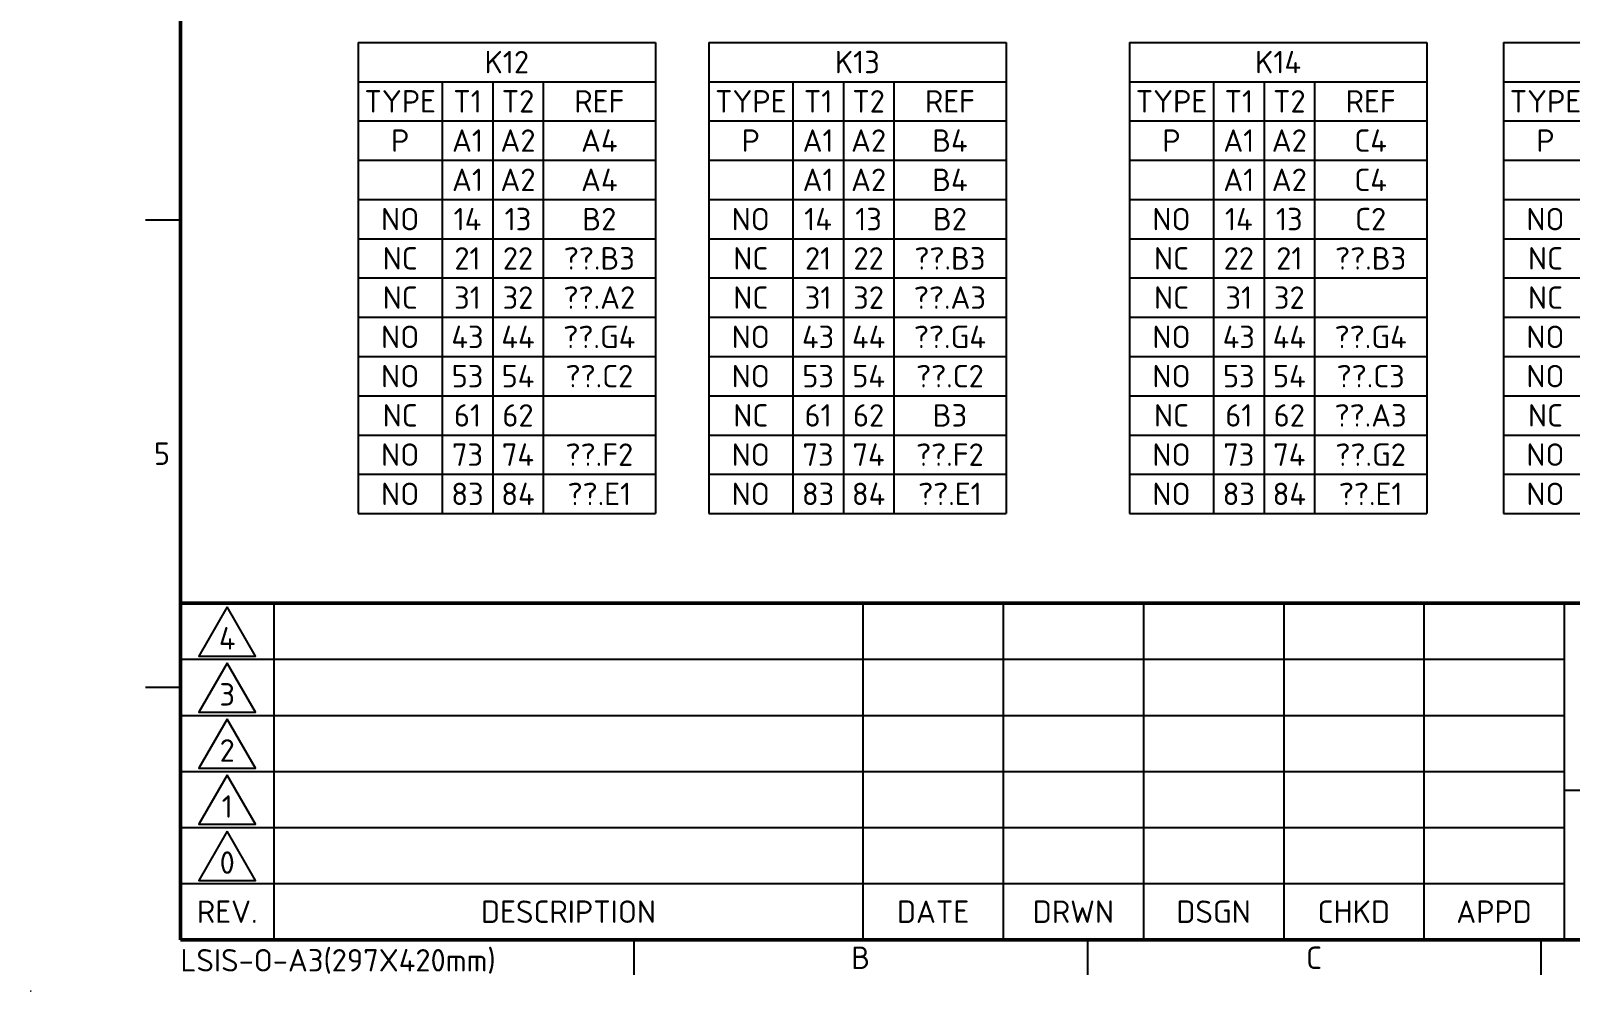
# Model space of a CAD drawing. Header units: millimetres. Extents: x 0 to 556, y 1 to 306.
# Drawn here: x 0 to 164.6, y 1 to 103.8 of the extents above; entities that cross this region are included whole.
import ezdxf
from ezdxf.enums import TextEntityAlignment as Align

# ---------------------------------------------------------------- set-up
doc = ezdxf.new("R2010")
doc.units = ezdxf.units.MM
for name, color, linetype in [('Sheet Line', 3, 'Continuous'), ('Sheet Text', 2, 'Continuous'), ('XREF', 7, 'Continuous')]:
    doc.layers.add(name, color=color, linetype=linetype)
doc.layers.add('Sheet Out Line', color=2, linetype='Continuous', lineweight=50)
doc.styles.add('WD_IEC', font='ISOCP2.shx', dxfattribs={"width": 1.1, "height": 2.4, "bigfont": 'whgtxt.shx'})

# ---------------------------------------------------------------- blocks, each defined once
blk = doc.blocks.new('LSSA3')
blk.add_circle((0, 1), 0.01)
at = {"layer": 'Sheet Line'}
for p, q in [((16, 83.5), (12.25, 83.5)), ((26, 42.5), (26, 6.5)), ((89, 42.5), (89, 6.5)), ((104, 42.5), (104, 6.5)), ((119, 42.5), (119, 6.5)), ((134, 42.5), (134, 6.5)), ((149, 42.5), (149, 6.5)), ((164, 42.5), (164, 6.5)), ((16, 36.5), (164, 36.5)), ((16, 33.5), (12.25, 33.5)), ((16, 30.5), (164, 30.5)), ((16, 24.5), (164, 24.5)), ((164, 22.5), (404, 22.5)), ((16, 18.5), (164, 18.5)), ((16, 12.5), (164, 12.5)), ((64.5, 6.5), (64.5, 2.75)), ((113, 6.5), (113, 2.75)), ((161.5, 6.5), (161.5, 2.75))]:
    blk.add_line(p, q, dxfattribs=at)
for points in [[(21, 42.1), (17.97, 36.85), (24.03, 36.85)], [(21, 36.1), (17.97, 30.85), (24.03, 30.85)], [(21, 30.1), (17.97, 24.85), (24.03, 24.85)], [(21, 24.1), (17.97, 18.85), (24.03, 18.85)], [(21, 18.1), (17.97, 12.85), (24.03, 12.85)]]:
    blk.add_lwpolyline(points, close=True, dxfattribs=at)
at = {"layer": 'Sheet Out Line'}
blk.add_line((16, 42.5), (404, 42.5), dxfattribs=at)
blk.add_lwpolyline([(16, 6.5), (404, 6.5), (404, 283.5), (16, 283.5)], close=True, dxfattribs=at)
at = {"style": 'WD_IEC', "width": 1.1}
for tag, height, p in [('DESC4', 2.4, (57.5, 39.5)), ('CUSTOMERS31', 3.8, (219, 38)), ('TITLE1', 3.6, (333, 37.5)), ('CUSTOMERS21', 3.8, (219, 35.25)), ('DESC3', 2.4, (57.5, 33.5)), ('CUSTOMERS32', 3.8, (219, 32.5)), ('TITLE2', 3.6, (333, 32.5)), ('CUSTOMERS22', 3.8, (219, 29.75)), ('RN', 3.5, (398, 28.75)), ('DESC2', 2.4, (57.5, 27.5)), ('CUSTOMERS33', 3.8, (219, 27)), ('TITLE3', 3.6, (333, 27.5)), ('DESC1', 2.4, (57.5, 21.5)), ('WORKNO', 3.5, (365.5, 18.5)), ('FILE', 2.4, (314, 18.5)), ('DESC0', 2.4, (57.5, 15.5)), ('SHN', 2.4, (395, 12)), ('TSH', 2.4, (401, 9))]:
    blk.add_attdef(tag, text='', height=height, dxfattribs=at).set_placement(p, align=Align.MIDDLE_CENTER)
at = {"style": 'WD_IEC'}
for tag, p in [('DATE4', (96.5, 39.5)), ('DRWN4', (111.5, 39.5)), ('DSGN4', (126.5, 39.5)), ('CHKD4', (141.5, 39.5)), ('APPD4', (156.5, 39.5)), ('DATE3', (96.5, 33.5)), ('DRWN3', (111.5, 33.5)), ('DSGN3', (126.5, 33.5)), ('CHKD3', (141.5, 33.5)), ('APPD3', (156.5, 33.5)), ('DATE2', (96.5, 27.5)), ('DRWN2', (111.5, 27.5)), ('DSGN2', (126.5, 27.5)), ('CHKD2', (141.5, 27.5)), ('APPD2', (156.5, 27.5)), ('DATE1', (96.5, 21.5)), ('DRWN1', (111.5, 21.5)), ('DSGN1', (126.5, 21.5)), ('CHKD1', (141.5, 21.5)), ('APPD1', (156.5, 21.5)), ('DATE0', (96.5, 15.5)), ('DRWN0', (111.5, 15.5)), ('DSGN0', (126.5, 15.5)), ('CHKD0', (141.5, 15.5)), ('APPD0', (156.5, 15.5))]:
    blk.add_attdef(tag, text='', height=2.4, dxfattribs=at).set_placement(p, align=Align.MIDDLE_CENTER)
at = {"style": 'WD_IEC', "width": 1.1}
for tag, p in [('DWG1ST', (345, 10.5)), ('DWGNO', (373.49, 10.5))]:
    blk.add_attdef(tag, text='', height=3.5, dxfattribs=at).set_placement(p, align=Align.MIDDLE_LEFT)
at = {"style": 'WD_IEC', "width": 1.1, "flags": 9}
blk.add_attdef('WD_TB', (0, 0), '', height=2.4, dxfattribs=at)
at = {"layer": 'Sheet Text', "style": 'WD_IEC', "width": 1.1}
blk.add_text('5', height=2.4, dxfattribs=at).set_placement((14.88, 58.5), align=Align.MIDDLE_RIGHT)
for s, p in [('4', (21, 38.75)), ('3', (21, 32.75)), ('2', (21, 26.75)), ('1', (21, 20.75)), ('0', (21, 14.75)), ('REV.', (21, 9.5)), ('DESCRIPTION', (57.5, 9.5)), ('DATE', (96.5, 9.5)), ('DRWN', (111.5, 9.5)), ('DSGN', (126.5, 9.5)), ('CHKD', (141.5, 9.5)), ('APPD', (156.5, 9.5))]:
    blk.add_text(s, height=2.4, dxfattribs=at).set_placement(p, align=Align.MIDDLE_CENTER)
blk.add_text('LSIS-O-A3(297X420mm)', height=2.4, dxfattribs=at).set_placement((16, 5.5), align=Align.TOP_LEFT)
for s, p in [('B', (88.75, 3.37)), ('C', (137.25, 3.37))]:
    blk.add_text(s, height=2.4, dxfattribs=at).set_placement(p, align=Align.CENTER)
blk = doc.blocks.new('*T26')
at = {"layer": 'XREF', "color": 0, "linetype": 'ByBlock', "lineweight": -2}
for p, q in [((0, 0), (31.8, 0)), ((0, 0), (0, -50.4)), ((31.8, 0), (31.8, -50.4)), ((0, -4.2), (31.8, -4.2)), ((9, -4.2), (9, -50.4)), ((14.4, -4.2), (14.4, -50.4)), ((19.8, -4.2), (19.8, -50.4)), ((0, -8.4), (31.8, -8.4)), ((0, -12.6), (31.8, -12.6)), ((0, -16.8), (31.8, -16.8)), ((0, -21), (31.8, -21)), ((0, -25.2), (31.8, -25.2)), ((0, -29.4), (31.8, -29.4)), ((0, -33.6), (31.8, -33.6)), ((0, -37.8), (31.8, -37.8)), ((0, -42), (31.8, -42)), ((0, -46.2), (31.8, -46.2)), ((0, -50.4), (31.8, -50.4))]:
    blk.add_line(p, q, dxfattribs=at)
at = {"layer": 'XREF', "color": 0, "linetype": 'Continuous', "char_height": 2.4, "attachment_point": 5, "style": 'WD_IEC'}
for s, insert, width in [('K14', (15.9, -2.1), 30.8), ('TYPE', (4.5, -6.3), 8), ('T1', (11.7, -6.3), 4.4), ('T2', (17.1, -6.3), 4.4), ('REF', (25.8, -6.3), 11), ('P', (4.5, -10.5), 8), ('A1', (11.7, -10.5), 4.4), ('A2', (17.1, -10.5), 4.4), ('C4', (25.8, -10.5), 11), ('A1', (11.7, -14.7), 4.4), ('A2', (17.1, -14.7), 4.4), ('C4', (25.8, -14.7), 11), ('NO', (4.5, -18.9), 8), ('14', (11.7, -18.9), 4.4), ('13', (17.1, -18.9), 4.4), ('C2', (25.8, -18.9), 11), ('NC', (4.5, -23.1), 8), ('22', (11.7, -23.1), 4.4), ('21', (17.1, -23.1), 4.4), ('??.B3', (25.8, -23.1), 11), ('NC', (4.5, -27.3), 8), ('31', (11.7, -27.3), 4.4), ('32', (17.1, -27.3), 4.4), ('NO', (4.5, -31.5), 8), ('43', (11.7, -31.5), 4.4), ('44', (17.1, -31.5), 4.4), ('??.G4', (25.8, -31.5), 11), ('NO', (4.5, -35.7), 8), ('53', (11.7, -35.7), 4.4), ('54', (17.1, -35.7), 4.4), ('??.C3', (25.8, -35.7), 11), ('NC', (4.5, -39.9), 8), ('61', (11.7, -39.9), 4.4), ('62', (17.1, -39.9), 4.4), ('??.A3', (25.8, -39.9), 11), ('NO', (4.5, -44.1), 8), ('73', (11.7, -44.1), 4.4), ('74', (17.1, -44.1), 4.4), ('??.G2', (25.8, -44.1), 11), ('NO', (4.5, -48.3), 8), ('83', (11.7, -48.3), 4.4), ('84', (17.1, -48.3), 4.4), ('??.E1', (25.8, -48.3), 11)]:
    blk.add_mtext(s, dxfattribs=dict(at, insert=insert, width=width))
blk = doc.blocks.new('*T28')
at = {"layer": 'XREF', "color": 0, "linetype": 'ByBlock', "lineweight": -2}
for p, q in [((0, 0), (31.8, 0)), ((0, 0), (0, -50.4)), ((31.8, 0), (31.8, -50.4)), ((0, -4.2), (31.8, -4.2)), ((9, -4.2), (9, -50.4)), ((14.4, -4.2), (14.4, -50.4)), ((19.8, -4.2), (19.8, -50.4)), ((0, -8.4), (31.8, -8.4)), ((0, -12.6), (31.8, -12.6)), ((0, -16.8), (31.8, -16.8)), ((0, -21), (31.8, -21)), ((0, -25.2), (31.8, -25.2)), ((0, -29.4), (31.8, -29.4)), ((0, -33.6), (31.8, -33.6)), ((0, -37.8), (31.8, -37.8)), ((0, -42), (31.8, -42)), ((0, -46.2), (31.8, -46.2)), ((0, -50.4), (31.8, -50.4))]:
    blk.add_line(p, q, dxfattribs=at)
at = {"layer": 'XREF', "color": 0, "linetype": 'Continuous', "char_height": 2.4, "attachment_point": 5, "style": 'WD_IEC'}
for s, insert, width in [('K13', (15.9, -2.1), 30.8), ('TYPE', (4.5, -6.3), 8), ('T1', (11.7, -6.3), 4.4), ('T2', (17.1, -6.3), 4.4), ('REF', (25.8, -6.3), 11), ('P', (4.5, -10.5), 8), ('A1', (11.7, -10.5), 4.4), ('A2', (17.1, -10.5), 4.4), ('B4', (25.8, -10.5), 11), ('A1', (11.7, -14.7), 4.4), ('A2', (17.1, -14.7), 4.4), ('B4', (25.8, -14.7), 11), ('NO', (4.5, -18.9), 8), ('14', (11.7, -18.9), 4.4), ('13', (17.1, -18.9), 4.4), ('B2', (25.8, -18.9), 11), ('NC', (4.5, -23.1), 8), ('21', (11.7, -23.1), 4.4), ('22', (17.1, -23.1), 4.4), ('??.B3', (25.8, -23.1), 11), ('NC', (4.5, -27.3), 8), ('31', (11.7, -27.3), 4.4), ('32', (17.1, -27.3), 4.4), ('??.A3', (25.8, -27.3), 11), ('NO', (4.5, -31.5), 8), ('43', (11.7, -31.5), 4.4), ('44', (17.1, -31.5), 4.4), ('??.G4', (25.8, -31.5), 11), ('NO', (4.5, -35.7), 8), ('53', (11.7, -35.7), 4.4), ('54', (17.1, -35.7), 4.4), ('??.C2', (25.8, -35.7), 11), ('NC', (4.5, -39.9), 8), ('61', (11.7, -39.9), 4.4), ('62', (17.1, -39.9), 4.4), ('B3', (25.8, -39.9), 11), ('NO', (4.5, -44.1), 8), ('73', (11.7, -44.1), 4.4), ('74', (17.1, -44.1), 4.4), ('??.F2', (25.8, -44.1), 11), ('NO', (4.5, -48.3), 8), ('83', (11.7, -48.3), 4.4), ('84', (17.1, -48.3), 4.4), ('??.E1', (25.8, -48.3), 11)]:
    blk.add_mtext(s, dxfattribs=dict(at, insert=insert, width=width))
blk = doc.blocks.new('*T29')
at = {"layer": 'XREF', "color": 0, "linetype": 'ByBlock', "lineweight": -2}
for p, q in [((0, 0), (31.8, 0)), ((0, 0), (0, -50.4)), ((31.8, 0), (31.8, -50.4)), ((0, -4.2), (31.8, -4.2)), ((9, -4.2), (9, -50.4)), ((14.4, -4.2), (14.4, -50.4)), ((19.8, -4.2), (19.8, -50.4)), ((0, -8.4), (31.8, -8.4)), ((0, -12.6), (31.8, -12.6)), ((0, -16.8), (31.8, -16.8)), ((0, -21), (31.8, -21)), ((0, -25.2), (31.8, -25.2)), ((0, -29.4), (31.8, -29.4)), ((0, -33.6), (31.8, -33.6)), ((0, -37.8), (31.8, -37.8)), ((0, -42), (31.8, -42)), ((0, -46.2), (31.8, -46.2)), ((0, -50.4), (31.8, -50.4))]:
    blk.add_line(p, q, dxfattribs=at)
at = {"layer": 'XREF', "color": 0, "linetype": 'Continuous', "char_height": 2.4, "attachment_point": 5, "style": 'WD_IEC'}
for s, insert, width in [('K12', (15.9, -2.1), 30.8), ('TYPE', (4.5, -6.3), 8), ('T1', (11.7, -6.3), 4.4), ('T2', (17.1, -6.3), 4.4), ('REF', (25.8, -6.3), 11), ('P', (4.5, -10.5), 8), ('A1', (11.7, -10.5), 4.4), ('A2', (17.1, -10.5), 4.4), ('A4', (25.8, -10.5), 11), ('A1', (11.7, -14.7), 4.4), ('A2', (17.1, -14.7), 4.4), ('A4', (25.8, -14.7), 11), ('NO', (4.5, -18.9), 8), ('14', (11.7, -18.9), 4.4), ('13', (17.1, -18.9), 4.4), ('B2', (25.8, -18.9), 11), ('NC', (4.5, -23.1), 8), ('21', (11.7, -23.1), 4.4), ('22', (17.1, -23.1), 4.4), ('??.B3', (25.8, -23.1), 11), ('NC', (4.5, -27.3), 8), ('31', (11.7, -27.3), 4.4), ('32', (17.1, -27.3), 4.4), ('??.A2', (25.8, -27.3), 11), ('NO', (4.5, -31.5), 8), ('43', (11.7, -31.5), 4.4), ('44', (17.1, -31.5), 4.4), ('??.G4', (25.8, -31.5), 11), ('NO', (4.5, -35.7), 8), ('53', (11.7, -35.7), 4.4), ('54', (17.1, -35.7), 4.4), ('??.C2', (25.8, -35.7), 11), ('NC', (4.5, -39.9), 8), ('61', (11.7, -39.9), 4.4), ('62', (17.1, -39.9), 4.4), ('NO', (4.5, -44.1), 8), ('73', (11.7, -44.1), 4.4), ('74', (17.1, -44.1), 4.4), ('??.F2', (25.8, -44.1), 11), ('NO', (4.5, -48.3), 8), ('83', (11.7, -48.3), 4.4), ('84', (17.1, -48.3), 4.4), ('??.E1', (25.8, -48.3), 11)]:
    blk.add_mtext(s, dxfattribs=dict(at, insert=insert, width=width))
blk = doc.blocks.new('*T31')
at = {"layer": 'XREF', "color": 0, "linetype": 'ByBlock', "lineweight": -2}
for p, q in [((0, 0), (31.8, 0)), ((0, 0), (0, -50.4)), ((31.8, 0), (31.8, -50.4)), ((0, -4.2), (31.8, -4.2)), ((9, -4.2), (9, -50.4)), ((14.4, -4.2), (14.4, -50.4)), ((19.8, -4.2), (19.8, -50.4)), ((0, -8.4), (31.8, -8.4)), ((0, -12.6), (31.8, -12.6)), ((0, -16.8), (31.8, -16.8)), ((0, -21), (31.8, -21)), ((0, -25.2), (31.8, -25.2)), ((0, -29.4), (31.8, -29.4)), ((0, -33.6), (31.8, -33.6)), ((0, -37.8), (31.8, -37.8)), ((0, -42), (31.8, -42)), ((0, -46.2), (31.8, -46.2)), ((0, -50.4), (31.8, -50.4))]:
    blk.add_line(p, q, dxfattribs=at)
at = {"layer": 'XREF', "color": 0, "linetype": 'Continuous', "char_height": 2.4, "attachment_point": 5, "style": 'WD_IEC'}
for s, insert, width in [('K15', (15.9, -2.1), 30.8), ('TYPE', (4.5, -6.3), 8), ('T1', (11.7, -6.3), 4.4), ('T2', (17.1, -6.3), 4.4), ('REF', (25.8, -6.3), 11), ('P', (4.5, -10.5), 8), ('A1', (11.7, -10.5), 4.4), ('A2', (17.1, -10.5), 4.4), ('D4', (25.8, -10.5), 11), ('A1', (11.7, -14.7), 4.4), ('A2', (17.1, -14.7), 4.4), ('D4', (25.8, -14.7), 11), ('NO', (4.5, -18.9), 8), ('14', (11.7, -18.9), 4.4), ('13', (17.1, -18.9), 4.4), ('E2', (25.8, -18.9), 11), ('NC', (4.5, -23.1), 8), ('21', (11.7, -23.1), 4.4), ('22', (17.1, -23.1), 4.4), ('??.B3', (25.8, -23.1), 11), ('NC', (4.5, -27.3), 8), ('31', (11.7, -27.3), 4.4), ('32', (17.1, -27.3), 4.4), ('NO', (4.5, -31.5), 8), ('43', (11.7, -31.5), 4.4), ('44', (17.1, -31.5), 4.4), ('??.G4', (25.8, -31.5), 11), ('NO', (4.5, -35.7), 8), ('53', (11.7, -35.7), 4.4), ('54', (17.1, -35.7), 4.4), ('??.C3', (25.8, -35.7), 11), ('NC', (4.5, -39.9), 8), ('61', (11.7, -39.9), 4.4), ('62', (17.1, -39.9), 4.4), ('NO', (4.5, -44.1), 8), ('73', (11.7, -44.1), 4.4), ('74', (17.1, -44.1), 4.4), ('??.G2', (25.8, -44.1), 11), ('NO', (4.5, -48.3), 8), ('83', (11.7, -48.3), 4.4), ('84', (17.1, -48.3), 4.4), ('??.E1', (25.8, -48.3), 11)]:
    blk.add_mtext(s, dxfattribs=dict(at, insert=insert, width=width))

msp = doc.modelspace()

# ---------------------------------------------------------------- block references
at = {"linetype": 'Continuous'}
msp.add_blockref('LSSA3', (0, 0), dxfattribs=at)
for name, p in [('*T29', (35, 102.5)), ('*T28', (72.5, 102.5)), ('*T26', (117.5, 102.5)), ('*T31', (157.5, 102.5))]:
    msp.add_blockref(name, p)

doc.saveas('drawing.dxf')
